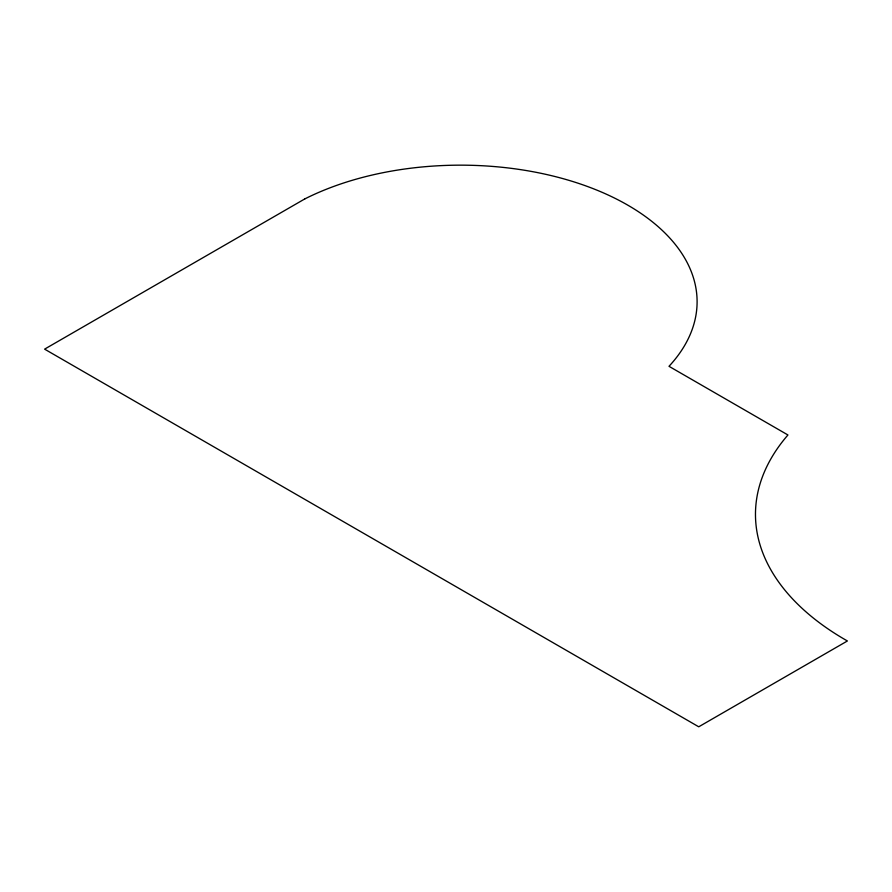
<?xml version="1.0" encoding="UTF-8"?>
<svg xmlns="http://www.w3.org/2000/svg" width="892" height="892" viewBox="0 0 892 892"><rect width="100%" height="100%" fill="white"/><g stroke="black" fill="none" stroke-linecap="round" stroke-linejoin="round"><path stroke-width="1.34" d="M304.763 198.938L44.6 349.14L698.737 726.802L847.4 640.969A307.495 177.53 0 0 1 787.937 434.973L669 366.311A236.581 136.588 0 0 0 607.853 194.88A236.581 136.588 0 0 0 304.763 198.938"/></g></svg>
